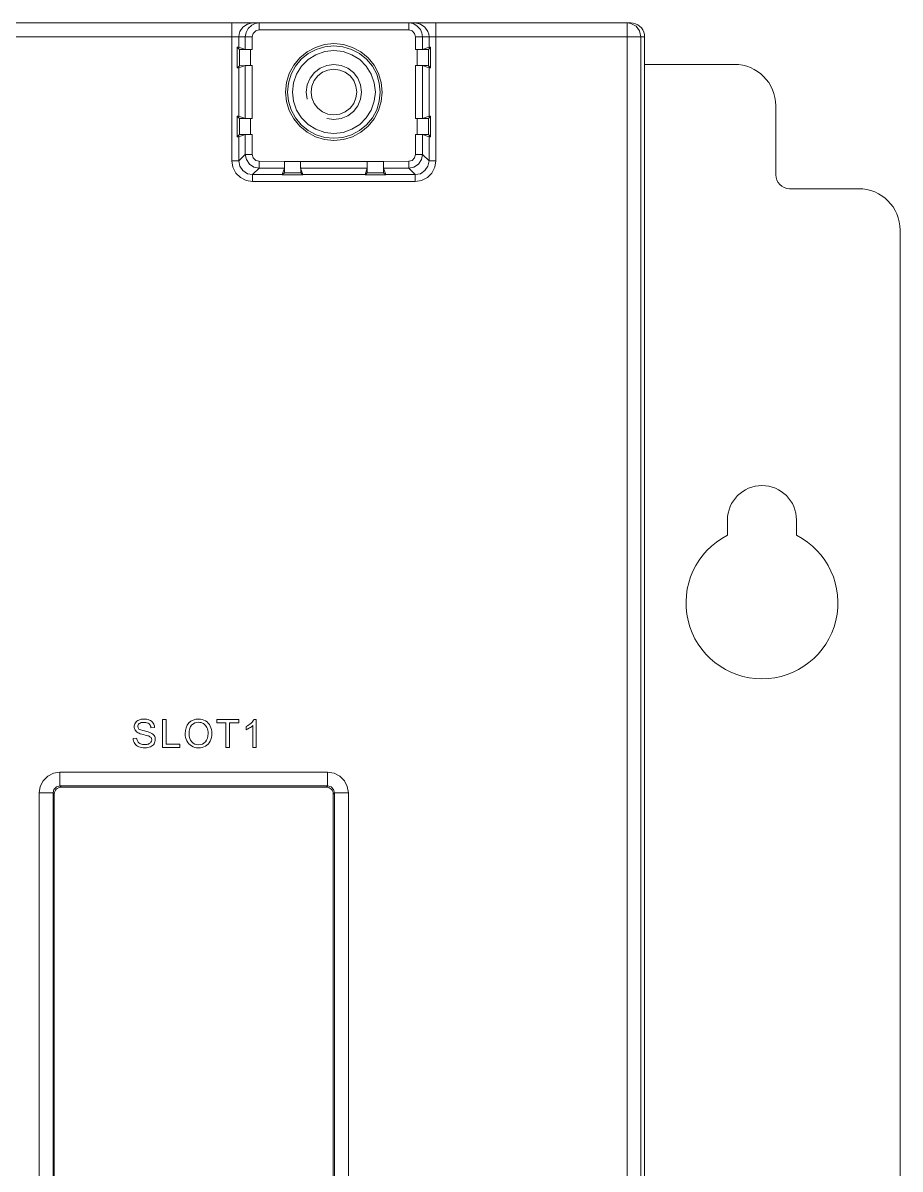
# Model space of a CAD drawing. Header units: millimetres. Extents: x 33157 to 59611, y -29750 to 1750.
# Drawn here: x 55094.7 to 55158.2, y 492.3 to 575.3 of the extents above; entities that cross this region are included whole.
import ezdxf

# ---------------------------------------------------------------- set-up
doc = ezdxf.new("R2010")
doc.units = ezdxf.units.MM
doc.layers.add('layer 1', color=7, linetype='Continuous', lineweight=18)
doc.layers.add('YOUCEGUDINGEDXF_CONTINUOUS_LINE', color=7, linetype='Continuous', lineweight=18)

msp = doc.modelspace()

# ---------------------------------------------------------------- linework, layer by layer
at = {"layer": 'layer 1', "lineweight": 9}
for p, q in [((55109.832, 575.291), (55109.832, 565.296)), ((55111.808, 575.291), (55111.808, 574.791)), ((55122.64, 575.291), (55122.64, 574.791)), ((55124.607, 575.291), (55124.607, 565.296)), ((55138.459, 575.291), (55138.459, 409.28)), ((55110.333, 574.291), (55110.333, 573.536)), ((55110.807, 574.291), (55110.807, 573.378)), ((55111.307, 574.291), (55111.307, 573.369)), ((55123.141, 574.291), (55123.141, 573.369)), ((55123.641, 574.291), (55123.641, 573.378)), ((55124.115, 574.291), (55124.115, 573.536)), ((55139.46, 574.291), (55139.46, 410.281)), ((55139.723, 574.291), (55139.723, 410.281)), ((55110.227, 573.536), (55110.227, 572.035)), ((55110.386, 573.378), (55110.386, 572.193)), ((55111.184, 573.369), (55111.184, 572.202)), ((55123.264, 573.369), (55123.264, 572.202)), ((55124.063, 573.378), (55124.063, 572.193)), ((55124.221, 573.536), (55124.221, 572.035)), ((55110.333, 572.044), (55110.333, 568.534)), ((55110.807, 572.202), (55110.807, 568.376)), ((55111.307, 572.202), (55111.307, 568.367)), ((55123.141, 572.202), (55123.141, 568.367)), ((55123.641, 572.202), (55123.641, 568.376)), ((55124.115, 572.044), (55124.115, 568.534)), ((55110.227, 568.534), (55110.227, 567.042)), ((55110.386, 568.376), (55110.386, 567.2)), ((55111.184, 568.367), (55111.184, 567.2)), ((55123.264, 568.367), (55123.264, 567.2)), ((55124.063, 568.376), (55124.063, 567.2)), ((55124.221, 568.534), (55124.221, 567.042)), ((55110.333, 567.042), (55110.333, 565.296)), ((55110.807, 567.2), (55110.807, 565.77)), ((55111.307, 567.2), (55111.307, 565.77)), ((55123.141, 567.2), (55123.141, 565.77)), ((55123.641, 567.2), (55123.641, 565.77)), ((55124.115, 567.042), (55124.115, 565.296)), ((55111.808, 565.269), (55111.808, 564.769)), ((55114.81, 565.261), (55114.81, 564.769)), ((55119.638, 565.261), (55119.638, 564.769)), ((55122.64, 565.269), (55122.64, 564.769)), ((55111.334, 564.304), (55111.334, 563.804)), ((55114.968, 564.295), (55114.968, 564.286)), ((55120.972, 564.295), (55120.972, 564.286)), ((55123.114, 564.304), (55123.114, 563.804)), ((55097.384, 521.031), (55097.384, 520.03)), ((55116.768, 521.031), (55116.768, 520.03)), ((55095.883, 519.53), (55095.883, 464.69)), ((55096.884, 519.53), (55096.884, 464.69)), ((55096.972, 519.442), (55096.972, 464.778)), ((55117.18, 519.442), (55117.18, 464.778)), ((55117.268, 519.53), (55117.268, 464.69)), ((55118.269, 519.53), (55118.269, 464.69))]:
    msp.add_line(p, q, dxfattribs=at)
for points in [[(54942.724, 575.291), (54942.724, 575.291), (55138.723, 575.291), (55138.723, 575.291)], [(55138.714, 575.256), (55138.714, 575.256), (55138.459, 575.291), (55138.459, 575.291)], [(55111.272, 575.133), (55111.272, 575.133), (55111.009, 574.888), (55111.009, 574.888)], [(55122.64, 574.791), (55122.64, 574.791), (55111.808, 574.791), (55111.808, 574.791)], [(55123.483, 574.817), (55123.483, 574.817), (55123.237, 575.089), (55123.237, 575.089)], [(55078.142, 574.291), (55078.142, 574.291), (55111.307, 574.291), (55111.307, 574.291)], [(55123.141, 574.291), (55123.141, 574.291), (55139.723, 574.291), (55139.723, 574.291)], [(55110.386, 573.378), (55110.386, 573.378), (55110.227, 573.536), (55110.227, 573.536)], [(55110.333, 573.536), (55110.333, 573.536), (55110.807, 573.378), (55110.807, 573.378)], [(55111.307, 573.369), (55111.307, 573.369), (55111.184, 573.369), (55111.184, 573.369)], [(55123.141, 573.369), (55123.141, 573.369), (55123.264, 573.369), (55123.264, 573.369)], [(55123.237, 573.369), (55123.237, 573.369), (55124.063, 573.378), (55124.063, 573.378)], [(55124.115, 573.536), (55124.115, 573.536), (55123.641, 573.378), (55123.641, 573.378)], [(55124.063, 573.378), (55124.063, 573.378), (55124.221, 573.536), (55124.221, 573.536)], [(55110.386, 572.193), (55110.386, 572.193), (55110.227, 572.035), (55110.227, 572.035)], [(55110.333, 572.044), (55110.333, 572.044), (55110.807, 572.202), (55110.807, 572.202)], [(55111.211, 572.202), (55111.211, 572.202), (55110.386, 572.193), (55110.386, 572.193)], [(55111.211, 572.202), (55111.211, 572.202), (55110.807, 572.202), (55110.807, 572.202)], [(55111.307, 572.202), (55111.307, 572.202), (55111.184, 572.202), (55111.184, 572.202)], [(55123.141, 572.202), (55123.141, 572.202), (55123.264, 572.202), (55123.264, 572.202)], [(55124.115, 572.044), (55124.115, 572.044), (55123.641, 572.202), (55123.641, 572.202)], [(55124.063, 572.193), (55124.063, 572.193), (55124.221, 572.035), (55124.221, 572.035)], [(55110.386, 568.376), (55110.386, 568.376), (55110.227, 568.534), (55110.227, 568.534)], [(55110.333, 568.534), (55110.333, 568.534), (55110.807, 568.376), (55110.807, 568.376)], [(55111.307, 568.367), (55111.307, 568.367), (55111.184, 568.367), (55111.184, 568.367)], [(55123.141, 568.367), (55123.141, 568.367), (55123.264, 568.367), (55123.264, 568.367)], [(55123.237, 568.367), (55123.237, 568.367), (55124.063, 568.376), (55124.063, 568.376)], [(55123.237, 568.367), (55123.237, 568.367), (55123.641, 568.376), (55123.641, 568.376)], [(55124.115, 568.534), (55124.115, 568.534), (55123.641, 568.376), (55123.641, 568.376)], [(55124.063, 568.376), (55124.063, 568.376), (55124.221, 568.534), (55124.221, 568.534)], [(55110.386, 567.2), (55110.386, 567.2), (55110.227, 567.042), (55110.227, 567.042)], [(55110.333, 567.042), (55110.333, 567.042), (55110.807, 567.2), (55110.807, 567.2)], [(55111.211, 567.2), (55111.211, 567.2), (55110.386, 567.2), (55110.386, 567.2)], [(55111.211, 567.2), (55111.211, 567.2), (55110.807, 567.2), (55110.807, 567.2)], [(55111.307, 567.2), (55111.307, 567.2), (55111.184, 567.2), (55111.184, 567.2)], [(55123.141, 567.2), (55123.141, 567.2), (55123.264, 567.2), (55123.264, 567.2)], [(55124.115, 567.042), (55124.115, 567.042), (55123.641, 567.2), (55123.641, 567.2)], [(55124.063, 567.2), (55124.063, 567.2), (55124.221, 567.042), (55124.221, 567.042)], [(55109.832, 565.296), (55109.832, 565.296), (55110.333, 565.296), (55110.333, 565.296)], [(55110.807, 565.77), (55110.807, 565.77), (55110.333, 565.296), (55110.333, 565.296)], [(55111.307, 565.77), (55111.307, 565.77), (55110.807, 565.77), (55110.807, 565.77)], [(55123.141, 565.77), (55123.141, 565.77), (55123.641, 565.77), (55123.641, 565.77)], [(55123.641, 565.77), (55123.641, 565.77), (55124.115, 565.296), (55124.115, 565.296)], [(55124.607, 565.296), (55124.607, 565.296), (55124.115, 565.296), (55124.115, 565.296)], [(55111.808, 564.769), (55111.808, 564.769), (55111.334, 564.304), (55111.334, 564.304)], [(55111.808, 565.269), (55111.808, 565.269), (55113.642, 565.261), (55113.642, 565.261)], [(55111.808, 564.769), (55111.808, 564.769), (55113.634, 564.769), (55113.634, 564.769)], [(55113.476, 564.304), (55113.476, 564.304), (55113.634, 564.769), (55113.634, 564.769)], [(55113.634, 564.444), (55113.634, 564.444), (55113.476, 564.286), (55113.476, 564.286)], [(55113.642, 565.261), (55113.642, 565.261), (55120.806, 565.261), (55120.806, 565.261)], [(55113.634, 564.444), (55113.634, 564.444), (55114.819, 564.444), (55114.819, 564.444)], [(55113.634, 564.444), (55113.634, 564.444), (55113.642, 565.261), (55113.642, 565.261)], [(55113.642, 565.261), (55113.642, 565.261), (55113.634, 564.769), (55113.634, 564.769)], [(55114.81, 564.769), (55114.81, 564.769), (55119.638, 564.769), (55119.638, 564.769)], [(55114.968, 564.304), (55114.968, 564.304), (55114.81, 564.769), (55114.81, 564.769)], [(55114.81, 565.261), (55114.81, 565.261), (55114.819, 564.444), (55114.819, 564.444)], [(55114.819, 564.444), (55114.819, 564.444), (55114.968, 564.295), (55114.968, 564.295)], [(55119.48, 564.304), (55119.48, 564.304), (55119.638, 564.769), (55119.638, 564.769)], [(55119.629, 564.444), (55119.629, 564.444), (55119.48, 564.286), (55119.48, 564.286)], [(55119.629, 564.444), (55119.629, 564.444), (55120.814, 564.444), (55120.814, 564.444)], [(55119.629, 564.444), (55119.629, 564.444), (55119.638, 565.261), (55119.638, 565.261)], [(55120.806, 565.261), (55120.806, 565.261), (55122.64, 565.269), (55122.64, 565.269)], [(55120.806, 565.261), (55120.806, 565.261), (55120.814, 564.444), (55120.814, 564.444)], [(55120.806, 565.261), (55120.806, 565.261), (55120.814, 564.769), (55120.814, 564.769)], [(55120.814, 564.769), (55120.814, 564.769), (55122.64, 564.769), (55122.64, 564.769)], [(55120.972, 564.304), (55120.972, 564.304), (55120.814, 564.769), (55120.814, 564.769)], [(55120.814, 564.444), (55120.814, 564.444), (55120.972, 564.295), (55120.972, 564.295)], [(55122.64, 564.769), (55122.64, 564.769), (55123.114, 564.304), (55123.114, 564.304)], [(55111.334, 563.804), (55111.334, 563.804), (55123.114, 563.804), (55123.114, 563.804)], [(55111.334, 564.304), (55111.334, 564.304), (55113.476, 564.304), (55113.476, 564.304)], [(55113.476, 564.286), (55113.476, 564.286), (55114.968, 564.286), (55114.968, 564.286)], [(55114.968, 564.304), (55114.968, 564.304), (55119.48, 564.304), (55119.48, 564.304)], [(55119.48, 564.286), (55119.48, 564.286), (55120.972, 564.286), (55120.972, 564.286)], [(55120.972, 564.304), (55120.972, 564.304), (55123.114, 564.304), (55123.114, 564.304)], [(55097.384, 521.031), (55097.384, 521.031), (55116.768, 521.031), (55116.768, 521.031)], [(55097.384, 520.03), (55097.384, 520.03), (55116.768, 520.03), (55116.768, 520.03)], [(55097.463, 519.943), (55097.463, 519.943), (55116.68, 519.943), (55116.68, 519.943)], [(55097.463, 519.943), (55097.463, 519.943), (55097.384, 520.03), (55097.384, 520.03)], [(55116.768, 520.03), (55116.768, 520.03), (55116.68, 519.943), (55116.68, 519.943)], [(55095.883, 519.53), (55095.883, 519.53), (55096.884, 519.53), (55096.884, 519.53)], [(55096.972, 519.442), (55096.972, 519.442), (55096.884, 519.53), (55096.884, 519.53)], [(55117.268, 519.53), (55117.268, 519.53), (55117.18, 519.442), (55117.18, 519.442)], [(55118.269, 519.53), (55118.269, 519.53), (55117.268, 519.53), (55117.268, 519.53)]]:
    msp.add_open_spline(points, degree=3, dxfattribs=at)
for points, knots in [([(55111.334, 575.291), (55111.334, 575.291), (55110.956, 575.212), (55110.956, 575.212), (55110.956, 575.212), (55110.631, 574.993), (55110.631, 574.993), (55110.631, 574.993), (55110.412, 574.668), (55110.412, 574.668)], [0, 0, 0, 0, 158299.888507, 158299.888507, 158299.888507, 316599.777013, 316599.777013, 316599.777013, 474899.66552, 474899.66552, 474899.66552, 474899.66552]), ([(55111.808, 575.291), (55111.808, 575.291), (55111.527, 575.247), (55111.527, 575.247), (55111.527, 575.247), (55111.272, 575.133), (55111.272, 575.133)], [0, 0, 0, 0, 171129.369864, 171129.369864, 171129.369864, 342258.739729, 342258.739729, 342258.739729, 342258.739729]), ([(55123.237, 575.089), (55123.237, 575.089), (55122.956, 575.239), (55122.956, 575.239), (55122.956, 575.239), (55122.64, 575.291), (55122.64, 575.291)], [0, 0, 0, 0, 171165.040672, 171165.040672, 171165.040672, 342330.081345, 342330.081345, 342330.081345, 342330.081345]), ([(55124.036, 574.668), (55124.036, 574.668), (55123.817, 574.993), (55123.817, 574.993), (55123.817, 574.993), (55123.492, 575.212), (55123.492, 575.212), (55123.492, 575.212), (55123.114, 575.291), (55123.114, 575.291)], [0, 0, 0, 0, 158337.138138, 158337.138138, 158337.138138, 316674.276276, 316674.276276, 316674.276276, 475011.414414, 475011.414414, 475011.414414, 475011.414414]), ([(55139.46, 574.291), (55139.46, 574.291), (55139.364, 574.712), (55139.364, 574.712), (55139.364, 574.712), (55139.1, 575.054), (55139.1, 575.054), (55139.1, 575.054), (55138.714, 575.256), (55138.714, 575.256)], [0, 0, 0, 0, 158382.277485, 158382.277485, 158382.277485, 316764.55497, 316764.55497, 316764.55497, 475146.832456, 475146.832456, 475146.832456, 475146.832456]), ([(55139.723, 574.291), (55139.723, 574.291), (55139.706, 574.458), (55139.706, 574.458), (55139.706, 574.458), (55139.662, 574.633), (55139.662, 574.633), (55139.662, 574.633), (55139.592, 574.791), (55139.592, 574.791), (55139.592, 574.791), (55139.486, 574.931), (55139.486, 574.931), (55139.486, 574.931), (55139.364, 575.054), (55139.364, 575.054), (55139.364, 575.054), (55139.223, 575.151), (55139.223, 575.151), (55139.223, 575.151), (55139.065, 575.23), (55139.065, 575.23), (55139.065, 575.23), (55138.898, 575.274), (55138.898, 575.274), (55138.898, 575.274), (55138.723, 575.291), (55138.723, 575.291)], [0, 0, 0, 0, 141080.276912, 141080.276912, 141080.276912, 282160.553823, 282160.553823, 282160.553823, 423240.830735, 423240.830735, 423240.830735, 564321.107646, 564321.107646, 564321.107646, 705401.384558, 705401.384558, 705401.384558, 846481.66147, 846481.66147, 846481.66147, 987561.938381, 987561.938381, 987561.938381, 1128642.215293, 1128642.215293, 1128642.215293, 1269722.492205, 1269722.492205, 1269722.492205, 1269722.492205]), ([(55110.333, 574.291), (55110.333, 574.291), (55110.359, 574.484), (55110.359, 574.484), (55110.359, 574.484), (55110.412, 574.668), (55110.412, 574.668)], [0, 0, 0, 0, 171127.10279, 171127.10279, 171127.10279, 342254.20558, 342254.20558, 342254.20558, 342254.20558]), ([(55111.009, 574.888), (55111.009, 574.888), (55110.86, 574.598), (55110.86, 574.598), (55110.86, 574.598), (55110.807, 574.291), (55110.807, 574.291)], [0, 0, 0, 0, 171128.204625, 171128.204625, 171128.204625, 342256.40925, 342256.40925, 342256.40925, 342256.40925]), ([(55111.808, 574.791), (55111.808, 574.791), (55111.562, 574.721), (55111.562, 574.721), (55111.562, 574.721), (55111.378, 574.537), (55111.378, 574.537), (55111.378, 574.537), (55111.307, 574.291), (55111.307, 574.291)], [0, 0, 0, 0, 158302.687539, 158302.687539, 158302.687539, 316605.375077, 316605.375077, 316605.375077, 474908.062616, 474908.062616, 474908.062616, 474908.062616]), ([(55123.141, 574.291), (55123.141, 574.291), (55123.071, 574.537), (55123.071, 574.537), (55123.071, 574.537), (55122.886, 574.721), (55122.886, 574.721), (55122.886, 574.721), (55122.64, 574.791), (55122.64, 574.791)], [0, 0, 0, 0, 158335.97902, 158335.97902, 158335.97902, 316671.95804, 316671.95804, 316671.95804, 475007.93706, 475007.93706, 475007.93706, 475007.93706]), ([(55123.641, 574.291), (55123.641, 574.291), (55123.597, 574.563), (55123.597, 574.563), (55123.597, 574.563), (55123.483, 574.817), (55123.483, 574.817)], [0, 0, 0, 0, 171168.150574, 171168.150574, 171168.150574, 342336.301148, 342336.301148, 342336.301148, 342336.301148]), ([(55124.115, 574.291), (55124.115, 574.291), (55124.089, 574.484), (55124.089, 574.484), (55124.089, 574.484), (55124.036, 574.668), (55124.036, 574.668)], [0, 0, 0, 0, 171169.911097, 171169.911097, 171169.911097, 342339.822194, 342339.822194, 342339.822194, 342339.822194]), ([(55120.727, 570.289), (55120.727, 570.289), (55120.656, 570.974), (55120.656, 570.974), (55120.656, 570.974), (55120.455, 571.623), (55120.455, 571.623), (55120.455, 571.623), (55120.13, 572.229), (55120.13, 572.229), (55120.13, 572.229), (55119.7, 572.764), (55119.7, 572.764), (55119.7, 572.764), (55119.164, 573.194), (55119.164, 573.194), (55119.164, 573.194), (55118.567, 573.519), (55118.567, 573.519), (55118.567, 573.519), (55117.909, 573.72), (55117.909, 573.72), (55117.909, 573.72), (55117.224, 573.791), (55117.224, 573.791), (55117.224, 573.791), (55116.539, 573.72), (55116.539, 573.72), (55116.539, 573.72), (55115.881, 573.519), (55115.881, 573.519), (55115.881, 573.519), (55115.275, 573.194), (55115.275, 573.194), (55115.275, 573.194), (55114.748, 572.764), (55114.748, 572.764), (55114.748, 572.764), (55114.31, 572.229), (55114.31, 572.229), (55114.31, 572.229), (55113.994, 571.623), (55113.994, 571.623), (55113.994, 571.623), (55113.792, 570.974), (55113.792, 570.974), (55113.792, 570.974), (55113.721, 570.289), (55113.721, 570.289), (55113.721, 570.289), (55113.792, 569.605), (55113.792, 569.605), (55113.792, 569.605), (55113.994, 568.946), (55113.994, 568.946), (55113.994, 568.946), (55114.31, 568.341), (55114.31, 568.341), (55114.31, 568.341), (55114.748, 567.814), (55114.748, 567.814), (55114.748, 567.814), (55115.275, 567.376), (55115.275, 567.376), (55115.275, 567.376), (55115.881, 567.051), (55115.881, 567.051), (55115.881, 567.051), (55116.539, 566.858), (55116.539, 566.858), (55116.539, 566.858), (55117.224, 566.788), (55117.224, 566.788), (55117.224, 566.788), (55117.909, 566.858), (55117.909, 566.858), (55117.909, 566.858), (55118.567, 567.051), (55118.567, 567.051), (55118.567, 567.051), (55119.164, 567.376), (55119.164, 567.376), (55119.164, 567.376), (55119.7, 567.814), (55119.7, 567.814), (55119.7, 567.814), (55120.13, 568.341), (55120.13, 568.341), (55120.13, 568.341), (55120.455, 568.946), (55120.455, 568.946), (55120.455, 568.946), (55120.656, 569.605), (55120.656, 569.605), (55120.656, 569.605), (55120.727, 570.289), (55120.727, 570.289)], [0, 0, 0, 0, 134791.958644, 134791.958644, 134791.958644, 269583.917287, 269583.917287, 269583.917287, 404375.875931, 404375.875931, 404375.875931, 539167.834575, 539167.834575, 539167.834575, 673959.793218, 673959.793218, 673959.793218, 808751.751862, 808751.751862, 808751.751862, 943543.710506, 943543.710506, 943543.710506, 1078335.669149, 1078335.669149, 1078335.669149, 1213127.627793, 1213127.627793, 1213127.627793, 1347919.586437, 1347919.586437, 1347919.586437, 1482711.545081, 1482711.545081, 1482711.545081, 1617503.503724, 1617503.503724, 1617503.503724, 1752295.462368, 1752295.462368, 1752295.462368, 1887087.421012, 1887087.421012, 1887087.421012, 2021879.379655, 2021879.379655, 2021879.379655, 2156671.338299, 2156671.338299, 2156671.338299, 2291463.296943, 2291463.296943, 2291463.296943, 2426255.255586, 2426255.255586, 2426255.255586, 2561047.21423, 2561047.21423, 2561047.21423, 2695839.172874, 2695839.172874, 2695839.172874, 2830631.131517, 2830631.131517, 2830631.131517, 2965423.090161, 2965423.090161, 2965423.090161, 3100215.048805, 3100215.048805, 3100215.048805, 3235007.007448, 3235007.007448, 3235007.007448, 3369798.966092, 3369798.966092, 3369798.966092, 3504590.924736, 3504590.924736, 3504590.924736, 3639382.883379, 3639382.883379, 3639382.883379, 3774174.842023, 3774174.842023, 3774174.842023, 3908966.800667, 3908966.800667, 3908966.800667, 4043758.759311, 4043758.759311, 4043758.759311, 4178550.717954, 4178550.717954, 4178550.717954, 4313342.676598, 4313342.676598, 4313342.676598, 4313342.676598]), ([(55120.577, 570.289), (55120.577, 570.289), (55120.507, 570.938), (55120.507, 570.938), (55120.507, 570.938), (55120.323, 571.57), (55120.323, 571.57), (55120.323, 571.57), (55120.007, 572.15), (55120.007, 572.15), (55120.007, 572.15), (55119.594, 572.658), (55119.594, 572.658), (55119.594, 572.658), (55119.085, 573.071), (55119.085, 573.071), (55119.085, 573.071), (55118.506, 573.378), (55118.506, 573.378), (55118.506, 573.378), (55117.874, 573.571), (55117.874, 573.571), (55117.874, 573.571), (55117.224, 573.641), (55117.224, 573.641), (55117.224, 573.641), (55116.574, 573.571), (55116.574, 573.571), (55116.574, 573.571), (55115.942, 573.378), (55115.942, 573.378), (55115.942, 573.378), (55115.363, 573.071), (55115.363, 573.071), (55115.363, 573.071), (55114.854, 572.658), (55114.854, 572.658), (55114.854, 572.658), (55114.441, 572.15), (55114.441, 572.15), (55114.441, 572.15), (55114.125, 571.57), (55114.125, 571.57), (55114.125, 571.57), (55113.941, 570.938), (55113.941, 570.938), (55113.941, 570.938), (55113.871, 570.289), (55113.871, 570.289), (55113.871, 570.289), (55113.941, 569.631), (55113.941, 569.631), (55113.941, 569.631), (55114.125, 569.008), (55114.125, 569.008), (55114.125, 569.008), (55114.441, 568.429), (55114.441, 568.429), (55114.441, 568.429), (55114.854, 567.92), (55114.854, 567.92), (55114.854, 567.92), (55115.363, 567.498), (55115.363, 567.498), (55115.363, 567.498), (55115.942, 567.191), (55115.942, 567.191), (55115.942, 567.191), (55116.574, 566.998), (55116.574, 566.998), (55116.574, 566.998), (55117.224, 566.937), (55117.224, 566.937), (55117.224, 566.937), (55117.874, 566.998), (55117.874, 566.998), (55117.874, 566.998), (55118.506, 567.191), (55118.506, 567.191), (55118.506, 567.191), (55119.085, 567.498), (55119.085, 567.498), (55119.085, 567.498), (55119.594, 567.92), (55119.594, 567.92), (55119.594, 567.92), (55120.007, 568.429), (55120.007, 568.429), (55120.007, 568.429), (55120.323, 569.008), (55120.323, 569.008), (55120.323, 569.008), (55120.507, 569.631), (55120.507, 569.631), (55120.507, 569.631), (55120.577, 570.289), (55120.577, 570.289)], [0, 0, 0, 0, 134792.509683, 134792.509683, 134792.509683, 269585.019366, 269585.019366, 269585.019366, 404377.529048, 404377.529048, 404377.529048, 539170.038731, 539170.038731, 539170.038731, 673962.548414, 673962.548414, 673962.548414, 808755.058097, 808755.058097, 808755.058097, 943547.56778, 943547.56778, 943547.56778, 1078340.077463, 1078340.077463, 1078340.077463, 1213132.587145, 1213132.587145, 1213132.587145, 1347925.096828, 1347925.096828, 1347925.096828, 1482717.606511, 1482717.606511, 1482717.606511, 1617510.116194, 1617510.116194, 1617510.116194, 1752302.625877, 1752302.625877, 1752302.625877, 1887095.13556, 1887095.13556, 1887095.13556, 2021887.645242, 2021887.645242, 2021887.645242, 2156680.154925, 2156680.154925, 2156680.154925, 2291472.664608, 2291472.664608, 2291472.664608, 2426265.174291, 2426265.174291, 2426265.174291, 2561057.683974, 2561057.683974, 2561057.683974, 2695850.193656, 2695850.193656, 2695850.193656, 2830642.703339, 2830642.703339, 2830642.703339, 2965435.213022, 2965435.213022, 2965435.213022, 3100227.722705, 3100227.722705, 3100227.722705, 3235020.232388, 3235020.232388, 3235020.232388, 3369812.742071, 3369812.742071, 3369812.742071, 3504605.251753, 3504605.251753, 3504605.251753, 3639397.761436, 3639397.761436, 3639397.761436, 3774190.271119, 3774190.271119, 3774190.271119, 3908982.780802, 3908982.780802, 3908982.780802, 4043775.290485, 4043775.290485, 4043775.290485, 4178567.800167, 4178567.800167, 4178567.800167, 4313360.30985, 4313360.30985, 4313360.30985, 4313360.30985]), ([(55110.333, 573.536), (55110.333, 573.536), (55110.324, 573.536), (55110.324, 573.536), (55110.324, 573.536), (55110.307, 573.536), (55110.307, 573.536), (55110.307, 573.536), (55110.271, 573.536), (55110.271, 573.536), (55110.271, 573.536), (55110.227, 573.536), (55110.227, 573.536)], [0, 0, 0, 0, 151744.653143, 151744.653143, 151744.653143, 303489.306287, 303489.306287, 303489.306287, 455233.95943, 455233.95943, 455233.95943, 606978.612574, 606978.612574, 606978.612574, 606978.612574]), ([(55110.386, 573.378), (55110.386, 573.378), (55110.403, 573.378), (55110.403, 573.378), (55110.403, 573.378), (55110.447, 573.378), (55110.447, 573.378), (55110.447, 573.378), (55110.517, 573.378), (55110.517, 573.378), (55110.517, 573.378), (55110.623, 573.369), (55110.623, 573.369), (55110.623, 573.369), (55110.737, 573.369), (55110.737, 573.369), (55110.737, 573.369), (55110.877, 573.369), (55110.877, 573.369), (55110.877, 573.369), (55111.026, 573.369), (55111.026, 573.369), (55111.026, 573.369), (55111.184, 573.369), (55111.184, 573.369)], [0, 0, 0, 0, 142053.474485, 142053.474485, 142053.474485, 284106.94897, 284106.94897, 284106.94897, 426160.423455, 426160.423455, 426160.423455, 568213.897941, 568213.897941, 568213.897941, 710267.372426, 710267.372426, 710267.372426, 852320.846911, 852320.846911, 852320.846911, 994374.321396, 994374.321396, 994374.321396, 1136427.795881, 1136427.795881, 1136427.795881, 1136427.795881]), ([(55110.807, 573.378), (55110.807, 573.378), (55110.824, 573.378), (55110.824, 573.378), (55110.824, 573.378), (55110.851, 573.378), (55110.851, 573.378), (55110.851, 573.378), (55110.895, 573.369), (55110.895, 573.369), (55110.895, 573.369), (55110.956, 573.369), (55110.956, 573.369), (55110.956, 573.369), (55111.035, 573.369), (55111.035, 573.369), (55111.035, 573.369), (55111.123, 573.369), (55111.123, 573.369), (55111.123, 573.369), (55111.211, 573.369), (55111.211, 573.369), (55111.211, 573.369), (55111.307, 573.369), (55111.307, 573.369)], [0, 0, 0, 0, 142054.465985, 142054.465985, 142054.465985, 284108.93197, 284108.93197, 284108.93197, 426163.397956, 426163.397956, 426163.397956, 568217.863941, 568217.863941, 568217.863941, 710272.329926, 710272.329926, 710272.329926, 852326.795911, 852326.795911, 852326.795911, 994381.261896, 994381.261896, 994381.261896, 1136435.727882, 1136435.727882, 1136435.727882, 1136435.727882]), ([(55120.226, 570.289), (55120.226, 570.289), (55120.147, 570.956), (55120.147, 570.956), (55120.147, 570.956), (55119.928, 571.588), (55119.928, 571.588), (55119.928, 571.588), (55119.568, 572.158), (55119.568, 572.158), (55119.568, 572.158), (55119.094, 572.632), (55119.094, 572.632), (55119.094, 572.632), (55118.523, 572.992), (55118.523, 572.992), (55118.523, 572.992), (55117.891, 573.211), (55117.891, 573.211), (55117.891, 573.211), (55117.224, 573.29), (55117.224, 573.29), (55117.224, 573.29), (55116.557, 573.211), (55116.557, 573.211), (55116.557, 573.211), (55115.925, 572.992), (55115.925, 572.992), (55115.925, 572.992), (55115.354, 572.632), (55115.354, 572.632), (55115.354, 572.632), (55114.88, 572.158), (55114.88, 572.158), (55114.88, 572.158), (55114.52, 571.588), (55114.52, 571.588), (55114.52, 571.588), (55114.301, 570.956), (55114.301, 570.956), (55114.301, 570.956), (55114.222, 570.289), (55114.222, 570.289), (55114.222, 570.289), (55114.301, 569.622), (55114.301, 569.622), (55114.301, 569.622), (55114.52, 568.981), (55114.52, 568.981), (55114.52, 568.981), (55114.88, 568.42), (55114.88, 568.42), (55114.88, 568.42), (55115.354, 567.946), (55115.354, 567.946), (55115.354, 567.946), (55115.925, 567.586), (55115.925, 567.586), (55115.925, 567.586), (55116.557, 567.358), (55116.557, 567.358), (55116.557, 567.358), (55117.224, 567.288), (55117.224, 567.288), (55117.224, 567.288), (55117.891, 567.358), (55117.891, 567.358), (55117.891, 567.358), (55118.523, 567.586), (55118.523, 567.586), (55118.523, 567.586), (55119.094, 567.946), (55119.094, 567.946), (55119.094, 567.946), (55119.568, 568.42), (55119.568, 568.42), (55119.568, 568.42), (55119.928, 568.981), (55119.928, 568.981), (55119.928, 568.981), (55120.147, 569.622), (55120.147, 569.622), (55120.147, 569.622), (55120.226, 570.289), (55120.226, 570.289)], [0, 0, 0, 0, 135139.97005, 135139.97005, 135139.97005, 270279.940101, 270279.940101, 270279.940101, 405419.910151, 405419.910151, 405419.910151, 540559.880202, 540559.880202, 540559.880202, 675699.850252, 675699.850252, 675699.850252, 810839.820303, 810839.820303, 810839.820303, 945979.790353, 945979.790353, 945979.790353, 1081119.760404, 1081119.760404, 1081119.760404, 1216259.730454, 1216259.730454, 1216259.730454, 1351399.700505, 1351399.700505, 1351399.700505, 1486539.670555, 1486539.670555, 1486539.670555, 1621679.640606, 1621679.640606, 1621679.640606, 1756819.610656, 1756819.610656, 1756819.610656, 1891959.580707, 1891959.580707, 1891959.580707, 2027099.550757, 2027099.550757, 2027099.550757, 2162239.520808, 2162239.520808, 2162239.520808, 2297379.490858, 2297379.490858, 2297379.490858, 2432519.460909, 2432519.460909, 2432519.460909, 2567659.430959, 2567659.430959, 2567659.430959, 2702799.401009, 2702799.401009, 2702799.401009, 2837939.37106, 2837939.37106, 2837939.37106, 2973079.34111, 2973079.34111, 2973079.34111, 3108219.311161, 3108219.311161, 3108219.311161, 3243359.281211, 3243359.281211, 3243359.281211, 3378499.251262, 3378499.251262, 3378499.251262, 3513639.221312, 3513639.221312, 3513639.221312, 3648779.191363, 3648779.191363, 3648779.191363, 3783919.161413, 3783919.161413, 3783919.161413, 3783919.161413]), ([(55124.221, 573.536), (55124.221, 573.536), (55124.177, 573.536), (55124.177, 573.536), (55124.177, 573.536), (55124.142, 573.536), (55124.142, 573.536), (55124.142, 573.536), (55124.124, 573.536), (55124.124, 573.536), (55124.124, 573.536), (55124.115, 573.536), (55124.115, 573.536)], [0, 0, 0, 0, 151782.947847, 151782.947847, 151782.947847, 303565.895695, 303565.895695, 303565.895695, 455348.843542, 455348.843542, 455348.843542, 607131.79139, 607131.79139, 607131.79139, 607131.79139]), ([(55110.227, 572.035), (55110.227, 572.035), (55110.271, 572.035), (55110.271, 572.035), (55110.271, 572.035), (55110.307, 572.044), (55110.307, 572.044), (55110.307, 572.044), (55110.324, 572.044), (55110.324, 572.044), (55110.324, 572.044), (55110.333, 572.044), (55110.333, 572.044)], [0, 0, 0, 0, 151746.613101, 151746.613101, 151746.613101, 303493.226202, 303493.226202, 303493.226202, 455239.839303, 455239.839303, 455239.839303, 606986.452404, 606986.452404, 606986.452404, 606986.452404]), ([(55116.706, 568.358), (55116.706, 568.358), (55117.224, 568.288), (55117.224, 568.288), (55117.224, 568.288), (55117.742, 568.358), (55117.742, 568.358), (55117.742, 568.358), (55118.225, 568.551), (55118.225, 568.551), (55118.225, 568.551), (55118.637, 568.876), (55118.637, 568.876), (55118.637, 568.876), (55118.953, 569.289), (55118.953, 569.289), (55118.953, 569.289), (55119.155, 569.771), (55119.155, 569.771), (55119.155, 569.771), (55119.225, 570.289), (55119.225, 570.289), (55119.225, 570.289), (55119.155, 570.807), (55119.155, 570.807), (55119.155, 570.807), (55118.953, 571.289), (55118.953, 571.289), (55118.953, 571.289), (55118.637, 571.702), (55118.637, 571.702), (55118.637, 571.702), (55118.225, 572.018), (55118.225, 572.018), (55118.225, 572.018), (55117.742, 572.22), (55117.742, 572.22), (55117.742, 572.22), (55117.224, 572.29), (55117.224, 572.29), (55117.224, 572.29), (55116.706, 572.22), (55116.706, 572.22), (55116.706, 572.22), (55116.223, 572.018), (55116.223, 572.018), (55116.223, 572.018), (55115.811, 571.702), (55115.811, 571.702), (55115.811, 571.702), (55115.495, 571.289), (55115.495, 571.289), (55115.495, 571.289), (55115.293, 570.807), (55115.293, 570.807), (55115.293, 570.807), (55115.222, 570.289), (55115.222, 570.289), (55115.222, 570.289), (55115.293, 569.771), (55115.293, 569.771)], [0, 0, 0, 0, 136255.891366, 136255.891366, 136255.891366, 272511.782732, 272511.782732, 272511.782732, 408767.674099, 408767.674099, 408767.674099, 545023.565465, 545023.565465, 545023.565465, 681279.456831, 681279.456831, 681279.456831, 817535.348197, 817535.348197, 817535.348197, 953791.239563, 953791.239563, 953791.239563, 1090047.13093, 1090047.13093, 1090047.13093, 1226303.022296, 1226303.022296, 1226303.022296, 1362558.913662, 1362558.913662, 1362558.913662, 1498814.805028, 1498814.805028, 1498814.805028, 1635070.696394, 1635070.696394, 1635070.696394, 1771326.587761, 1771326.587761, 1771326.587761, 1907582.479127, 1907582.479127, 1907582.479127, 2043838.370493, 2043838.370493, 2043838.370493, 2180094.261859, 2180094.261859, 2180094.261859, 2316350.153225, 2316350.153225, 2316350.153225, 2452606.044592, 2452606.044592, 2452606.044592, 2588861.935958, 2588861.935958, 2588861.935958, 2725117.827324, 2725117.827324, 2725117.827324, 2725117.827324]), ([(55118.874, 570.289), (55118.874, 570.289), (55118.822, 570.71), (55118.822, 570.71), (55118.822, 570.71), (55118.655, 571.114), (55118.655, 571.114), (55118.655, 571.114), (55118.392, 571.456), (55118.392, 571.456), (55118.392, 571.456), (55118.049, 571.719), (55118.049, 571.719), (55118.049, 571.719), (55117.654, 571.877), (55117.654, 571.877), (55117.654, 571.877), (55117.224, 571.939), (55117.224, 571.939), (55117.224, 571.939), (55116.794, 571.877), (55116.794, 571.877), (55116.794, 571.877), (55116.399, 571.719), (55116.399, 571.719), (55116.399, 571.719), (55116.056, 571.456), (55116.056, 571.456), (55116.056, 571.456), (55115.793, 571.114), (55115.793, 571.114), (55115.793, 571.114), (55115.626, 570.71), (55115.626, 570.71), (55115.626, 570.71), (55115.574, 570.289), (55115.574, 570.289), (55115.574, 570.289), (55115.626, 569.859), (55115.626, 569.859), (55115.626, 569.859), (55115.793, 569.464), (55115.793, 569.464), (55115.793, 569.464), (55116.056, 569.122), (55116.056, 569.122), (55116.056, 569.122), (55116.399, 568.859), (55116.399, 568.859), (55116.399, 568.859), (55116.794, 568.692), (55116.794, 568.692), (55116.794, 568.692), (55117.224, 568.639), (55117.224, 568.639), (55117.224, 568.639), (55117.654, 568.692), (55117.654, 568.692), (55117.654, 568.692), (55118.049, 568.859), (55118.049, 568.859), (55118.049, 568.859), (55118.392, 569.122), (55118.392, 569.122), (55118.392, 569.122), (55118.655, 569.464), (55118.655, 569.464), (55118.655, 569.464), (55118.822, 569.859), (55118.822, 569.859), (55118.822, 569.859), (55118.874, 570.289), (55118.874, 570.289)], [0, 0, 0, 0, 135606.495285, 135606.495285, 135606.495285, 271212.99057, 271212.99057, 271212.99057, 406819.485856, 406819.485856, 406819.485856, 542425.981141, 542425.981141, 542425.981141, 678032.476426, 678032.476426, 678032.476426, 813638.971711, 813638.971711, 813638.971711, 949245.466997, 949245.466997, 949245.466997, 1084851.962282, 1084851.962282, 1084851.962282, 1220458.457567, 1220458.457567, 1220458.457567, 1356064.952852, 1356064.952852, 1356064.952852, 1491671.448137, 1491671.448137, 1491671.448137, 1627277.943423, 1627277.943423, 1627277.943423, 1762884.438708, 1762884.438708, 1762884.438708, 1898490.933993, 1898490.933993, 1898490.933993, 2034097.429278, 2034097.429278, 2034097.429278, 2169703.924564, 2169703.924564, 2169703.924564, 2305310.419849, 2305310.419849, 2305310.419849, 2440916.915134, 2440916.915134, 2440916.915134, 2576523.410419, 2576523.410419, 2576523.410419, 2712129.905704, 2712129.905704, 2712129.905704, 2847736.40099, 2847736.40099, 2847736.40099, 2983342.896275, 2983342.896275, 2983342.896275, 3118949.39156, 3118949.39156, 3118949.39156, 3254555.886845, 3254555.886845, 3254555.886845, 3254555.886845]), ([(55123.641, 572.202), (55123.641, 572.202), (55123.624, 572.202), (55123.624, 572.202), (55123.624, 572.202), (55123.597, 572.202), (55123.597, 572.202), (55123.597, 572.202), (55123.553, 572.202), (55123.553, 572.202), (55123.553, 572.202), (55123.492, 572.202), (55123.492, 572.202), (55123.492, 572.202), (55123.413, 572.202), (55123.413, 572.202), (55123.413, 572.202), (55123.325, 572.202), (55123.325, 572.202), (55123.325, 572.202), (55123.237, 572.202), (55123.237, 572.202), (55123.237, 572.202), (55123.141, 572.202), (55123.141, 572.202)], [0, 0, 0, 0, 142088.52685, 142088.52685, 142088.52685, 284177.0537, 284177.0537, 284177.0537, 426265.58055, 426265.58055, 426265.58055, 568354.1074, 568354.1074, 568354.1074, 710442.63425, 710442.63425, 710442.63425, 852531.161101, 852531.161101, 852531.161101, 994619.687951, 994619.687951, 994619.687951, 1136708.214801, 1136708.214801, 1136708.214801, 1136708.214801]), ([(55124.063, 572.193), (55124.063, 572.193), (55124.045, 572.193), (55124.045, 572.193), (55124.045, 572.193), (55124.001, 572.202), (55124.001, 572.202), (55124.001, 572.202), (55123.931, 572.202), (55123.931, 572.202), (55123.931, 572.202), (55123.825, 572.202), (55123.825, 572.202), (55123.825, 572.202), (55123.711, 572.202), (55123.711, 572.202), (55123.711, 572.202), (55123.571, 572.202), (55123.571, 572.202), (55123.571, 572.202), (55123.422, 572.202), (55123.422, 572.202), (55123.422, 572.202), (55123.264, 572.202), (55123.264, 572.202)], [0, 0, 0, 0, 142089.356333, 142089.356333, 142089.356333, 284178.712667, 284178.712667, 284178.712667, 426268.069, 426268.069, 426268.069, 568357.425334, 568357.425334, 568357.425334, 710446.781667, 710446.781667, 710446.781667, 852536.138, 852536.138, 852536.138, 994625.494334, 994625.494334, 994625.494334, 1136714.850667, 1136714.850667, 1136714.850667, 1136714.850667]), ([(55124.115, 572.044), (55124.115, 572.044), (55124.124, 572.044), (55124.124, 572.044), (55124.124, 572.044), (55124.142, 572.044), (55124.142, 572.044), (55124.142, 572.044), (55124.177, 572.035), (55124.177, 572.035), (55124.177, 572.035), (55124.221, 572.035), (55124.221, 572.035)], [0, 0, 0, 0, 151784.99756, 151784.99756, 151784.99756, 303569.99512, 303569.99512, 303569.99512, 455354.992679, 455354.992679, 455354.992679, 607139.990239, 607139.990239, 607139.990239, 607139.990239]), ([(55110.333, 568.534), (55110.333, 568.534), (55110.324, 568.534), (55110.324, 568.534), (55110.324, 568.534), (55110.307, 568.534), (55110.307, 568.534), (55110.307, 568.534), (55110.271, 568.534), (55110.271, 568.534), (55110.271, 568.534), (55110.227, 568.534), (55110.227, 568.534)], [0, 0, 0, 0, 151751.472582, 151751.472582, 151751.472582, 303502.945165, 303502.945165, 303502.945165, 455254.417747, 455254.417747, 455254.417747, 607005.89033, 607005.89033, 607005.89033, 607005.89033]), ([(55110.386, 568.376), (55110.386, 568.376), (55110.403, 568.376), (55110.403, 568.376), (55110.403, 568.376), (55110.447, 568.376), (55110.447, 568.376), (55110.447, 568.376), (55110.517, 568.376), (55110.517, 568.376), (55110.517, 568.376), (55110.623, 568.376), (55110.623, 568.376), (55110.623, 568.376), (55110.737, 568.376), (55110.737, 568.376), (55110.737, 568.376), (55110.877, 568.376), (55110.877, 568.376), (55110.877, 568.376), (55111.026, 568.367), (55111.026, 568.367), (55111.026, 568.367), (55111.184, 568.367), (55111.184, 568.367)], [0, 0, 0, 0, 142059.854108, 142059.854108, 142059.854108, 284119.708216, 284119.708216, 284119.708216, 426179.562324, 426179.562324, 426179.562324, 568239.416433, 568239.416433, 568239.416433, 710299.270541, 710299.270541, 710299.270541, 852359.124649, 852359.124649, 852359.124649, 994418.978757, 994418.978757, 994418.978757, 1136478.832865, 1136478.832865, 1136478.832865, 1136478.832865]), ([(55110.807, 568.376), (55110.807, 568.376), (55110.824, 568.376), (55110.824, 568.376), (55110.824, 568.376), (55110.851, 568.376), (55110.851, 568.376), (55110.851, 568.376), (55110.895, 568.376), (55110.895, 568.376), (55110.895, 568.376), (55110.956, 568.376), (55110.956, 568.376), (55110.956, 568.376), (55111.035, 568.376), (55111.035, 568.376), (55111.035, 568.376), (55111.123, 568.376), (55111.123, 568.376), (55111.123, 568.376), (55111.211, 568.367), (55111.211, 568.367), (55111.211, 568.367), (55111.307, 568.367), (55111.307, 568.367)], [0, 0, 0, 0, 142060.844371, 142060.844371, 142060.844371, 284121.688741, 284121.688741, 284121.688741, 426182.533112, 426182.533112, 426182.533112, 568243.377482, 568243.377482, 568243.377482, 710304.221853, 710304.221853, 710304.221853, 852365.066224, 852365.066224, 852365.066224, 994425.910594, 994425.910594, 994425.910594, 1136486.754965, 1136486.754965, 1136486.754965, 1136486.754965]), ([(55124.221, 568.534), (55124.221, 568.534), (55124.177, 568.534), (55124.177, 568.534), (55124.177, 568.534), (55124.142, 568.534), (55124.142, 568.534), (55124.142, 568.534), (55124.124, 568.534), (55124.124, 568.534), (55124.124, 568.534), (55124.115, 568.534), (55124.115, 568.534)], [0, 0, 0, 0, 151789.767314, 151789.767314, 151789.767314, 303579.534627, 303579.534627, 303579.534627, 455369.301941, 455369.301941, 455369.301941, 607159.069254, 607159.069254, 607159.069254, 607159.069254]), ([(55110.227, 567.042), (55110.227, 567.042), (55110.271, 567.042), (55110.271, 567.042), (55110.271, 567.042), (55110.307, 567.042), (55110.307, 567.042), (55110.307, 567.042), (55110.324, 567.042), (55110.324, 567.042), (55110.324, 567.042), (55110.333, 567.042), (55110.333, 567.042)], [0, 0, 0, 0, 151753.42755, 151753.42755, 151753.42755, 303506.8551, 303506.8551, 303506.8551, 455260.282649, 455260.282649, 455260.282649, 607013.710199, 607013.710199, 607013.710199, 607013.710199]), ([(55123.641, 567.2), (55123.641, 567.2), (55123.624, 567.2), (55123.624, 567.2), (55123.624, 567.2), (55123.597, 567.2), (55123.597, 567.2), (55123.597, 567.2), (55123.553, 567.2), (55123.553, 567.2), (55123.553, 567.2), (55123.492, 567.2), (55123.492, 567.2), (55123.492, 567.2), (55123.413, 567.2), (55123.413, 567.2), (55123.413, 567.2), (55123.325, 567.2), (55123.325, 567.2), (55123.325, 567.2), (55123.237, 567.2), (55123.237, 567.2), (55123.237, 567.2), (55123.141, 567.2), (55123.141, 567.2)], [0, 0, 0, 0, 142094.91133, 142094.91133, 142094.91133, 284189.822661, 284189.822661, 284189.822661, 426284.733991, 426284.733991, 426284.733991, 568379.645321, 568379.645321, 568379.645321, 710474.556652, 710474.556652, 710474.556652, 852569.467982, 852569.467982, 852569.467982, 994664.379312, 994664.379312, 994664.379312, 1136759.290643, 1136759.290643, 1136759.290643, 1136759.290643]), ([(55124.063, 567.2), (55124.063, 567.2), (55124.045, 567.2), (55124.045, 567.2), (55124.045, 567.2), (55124.001, 567.2), (55124.001, 567.2), (55124.001, 567.2), (55123.931, 567.2), (55123.931, 567.2), (55123.931, 567.2), (55123.825, 567.2), (55123.825, 567.2), (55123.825, 567.2), (55123.711, 567.2), (55123.711, 567.2), (55123.711, 567.2), (55123.571, 567.2), (55123.571, 567.2), (55123.571, 567.2), (55123.422, 567.2), (55123.422, 567.2), (55123.422, 567.2), (55123.264, 567.2), (55123.264, 567.2)], [0, 0, 0, 0, 142095.738639, 142095.738639, 142095.738639, 284191.477277, 284191.477277, 284191.477277, 426287.215916, 426287.215916, 426287.215916, 568382.954555, 568382.954555, 568382.954555, 710478.693193, 710478.693193, 710478.693193, 852574.431832, 852574.431832, 852574.431832, 994670.170471, 994670.170471, 994670.170471, 1136765.909109, 1136765.909109, 1136765.909109, 1136765.909109]), ([(55124.115, 567.042), (55124.115, 567.042), (55124.124, 567.042), (55124.124, 567.042), (55124.124, 567.042), (55124.142, 567.042), (55124.142, 567.042), (55124.142, 567.042), (55124.177, 567.042), (55124.177, 567.042), (55124.177, 567.042), (55124.221, 567.042), (55124.221, 567.042)], [0, 0, 0, 0, 151791.815029, 151791.815029, 151791.815029, 303583.630058, 303583.630058, 303583.630058, 455375.445087, 455375.445087, 455375.445087, 607167.260117, 607167.260117, 607167.260117, 607167.260117]), ([(55109.832, 565.296), (55109.832, 565.296), (55109.911, 564.839), (55109.911, 564.839), (55109.911, 564.839), (55110.122, 564.418), (55110.122, 564.418), (55110.122, 564.418), (55110.456, 564.085), (55110.456, 564.085), (55110.456, 564.085), (55110.877, 563.874), (55110.877, 563.874), (55110.877, 563.874), (55111.334, 563.804), (55111.334, 563.804)], [0, 0, 0, 0, 147934.55103, 147934.55103, 147934.55103, 295869.102061, 295869.102061, 295869.102061, 443803.653091, 443803.653091, 443803.653091, 591738.204121, 591738.204121, 591738.204121, 739672.755151, 739672.755151, 739672.755151, 739672.755151]), ([(55110.333, 565.296), (55110.333, 565.296), (55110.412, 564.918), (55110.412, 564.918), (55110.412, 564.918), (55110.631, 564.594), (55110.631, 564.594), (55110.631, 564.594), (55110.956, 564.374), (55110.956, 564.374), (55110.956, 564.374), (55111.334, 564.304), (55111.334, 564.304)], [0, 0, 0, 0, 151756.719092, 151756.719092, 151756.719092, 303513.438183, 303513.438183, 303513.438183, 455270.157275, 455270.157275, 455270.157275, 607026.876367, 607026.876367, 607026.876367, 607026.876367]), ([(55110.807, 565.77), (55110.807, 565.77), (55110.886, 565.392), (55110.886, 565.392), (55110.886, 565.392), (55111.105, 565.067), (55111.105, 565.067), (55111.105, 565.067), (55111.421, 564.848), (55111.421, 564.848), (55111.421, 564.848), (55111.808, 564.769), (55111.808, 564.769)], [0, 0, 0, 0, 151757.38064, 151757.38064, 151757.38064, 303514.76128, 303514.76128, 303514.76128, 455272.141919, 455272.141919, 455272.141919, 607029.522559, 607029.522559, 607029.522559, 607029.522559]), ([(55111.307, 565.77), (55111.307, 565.77), (55111.378, 565.524), (55111.378, 565.524), (55111.378, 565.524), (55111.562, 565.34), (55111.562, 565.34), (55111.562, 565.34), (55111.808, 565.269), (55111.808, 565.269)], [0, 0, 0, 0, 158314.073726, 158314.073726, 158314.073726, 316628.147452, 316628.147452, 316628.147452, 474942.221179, 474942.221179, 474942.221179, 474942.221179]), ([(55122.64, 564.769), (55122.64, 564.769), (55123.018, 564.848), (55123.018, 564.848), (55123.018, 564.848), (55123.343, 565.067), (55123.343, 565.067), (55123.343, 565.067), (55123.562, 565.392), (55123.562, 565.392), (55123.562, 565.392), (55123.641, 565.77), (55123.641, 565.77)], [0, 0, 0, 0, 151791.244079, 151791.244079, 151791.244079, 303582.488158, 303582.488158, 303582.488158, 455373.732237, 455373.732237, 455373.732237, 607164.976315, 607164.976315, 607164.976315, 607164.976315]), ([(55122.64, 565.269), (55122.64, 565.269), (55122.886, 565.34), (55122.886, 565.34), (55122.886, 565.34), (55123.071, 565.524), (55123.071, 565.524), (55123.071, 565.524), (55123.141, 565.77), (55123.141, 565.77)], [0, 0, 0, 0, 158347.365259, 158347.365259, 158347.365259, 316694.730519, 316694.730519, 316694.730519, 475042.095778, 475042.095778, 475042.095778, 475042.095778]), ([(55123.114, 563.804), (55123.114, 563.804), (55123.571, 563.874), (55123.571, 563.874), (55123.571, 563.874), (55123.992, 564.085), (55123.992, 564.085), (55123.992, 564.085), (55124.326, 564.418), (55124.326, 564.418), (55124.326, 564.418), (55124.537, 564.839), (55124.537, 564.839), (55124.537, 564.839), (55124.607, 565.296), (55124.607, 565.296)], [0, 0, 0, 0, 147972.127599, 147972.127599, 147972.127599, 295944.255199, 295944.255199, 295944.255199, 443916.382798, 443916.382798, 443916.382798, 591888.510397, 591888.510397, 591888.510397, 739860.637997, 739860.637997, 739860.637997, 739860.637997]), ([(55123.114, 564.304), (55123.114, 564.304), (55123.492, 564.374), (55123.492, 564.374), (55123.492, 564.374), (55123.817, 564.594), (55123.817, 564.594), (55123.817, 564.594), (55124.036, 564.918), (55124.036, 564.918), (55124.036, 564.918), (55124.115, 565.296), (55124.115, 565.296)], [0, 0, 0, 0, 151793.201856, 151793.201856, 151793.201856, 303586.403712, 303586.403712, 303586.403712, 455379.605568, 455379.605568, 455379.605568, 607172.807425, 607172.807425, 607172.807425, 607172.807425]), ([(55097.384, 521.031), (55097.384, 521.031), (55096.919, 520.952), (55096.919, 520.952), (55096.919, 520.952), (55096.498, 520.741), (55096.498, 520.741), (55096.498, 520.741), (55096.173, 520.408), (55096.173, 520.408), (55096.173, 520.408), (55095.954, 519.986), (55095.954, 519.986), (55095.954, 519.986), (55095.883, 519.53), (55095.883, 519.53)], [0, 0, 0, 0, 147951.428595, 147951.428595, 147951.428595, 295902.857189, 295902.857189, 295902.857189, 443854.285784, 443854.285784, 443854.285784, 591805.714378, 591805.714378, 591805.714378, 739757.142973, 739757.142973, 739757.142973, 739757.142973]), ([(55118.269, 519.53), (55118.269, 519.53), (55118.19, 519.986), (55118.19, 519.986), (55118.19, 519.986), (55117.979, 520.408), (55117.979, 520.408), (55117.979, 520.408), (55117.645, 520.741), (55117.645, 520.741), (55117.645, 520.741), (55117.233, 520.952), (55117.233, 520.952), (55117.233, 520.952), (55116.768, 521.031), (55116.768, 521.031)], [0, 0, 0, 0, 148009.539329, 148009.539329, 148009.539329, 296019.078658, 296019.078658, 296019.078658, 444028.617987, 444028.617987, 444028.617987, 592038.157316, 592038.157316, 592038.157316, 740047.696645, 740047.696645, 740047.696645, 740047.696645]), ([(55097.384, 520.03), (55097.384, 520.03), (55097.13, 519.96), (55097.13, 519.96), (55097.13, 519.96), (55096.946, 519.776), (55096.946, 519.776), (55096.946, 519.776), (55096.884, 519.53), (55096.884, 519.53)], [0, 0, 0, 0, 158329.859487, 158329.859487, 158329.859487, 316659.718975, 316659.718975, 316659.718975, 474989.578462, 474989.578462, 474989.578462, 474989.578462]), ([(55097.463, 519.943), (55097.463, 519.943), (55097.367, 519.934), (55097.367, 519.934), (55097.367, 519.934), (55097.279, 519.907), (55097.279, 519.907), (55097.279, 519.907), (55097.191, 519.855), (55097.191, 519.855), (55097.191, 519.855), (55097.112, 519.793), (55097.112, 519.793), (55097.112, 519.793), (55097.051, 519.723), (55097.051, 519.723), (55097.051, 519.723), (55097.007, 519.635), (55097.007, 519.635), (55097.007, 519.635), (55096.981, 519.539), (55096.981, 519.539), (55096.981, 519.539), (55096.972, 519.442), (55096.972, 519.442)], [0, 0, 0, 0, 142086.991477, 142086.991477, 142086.991477, 284173.982955, 284173.982955, 284173.982955, 426260.974432, 426260.974432, 426260.974432, 568347.96591, 568347.96591, 568347.96591, 710434.957387, 710434.957387, 710434.957387, 852521.948864, 852521.948864, 852521.948864, 994608.940342, 994608.940342, 994608.940342, 1136695.931819, 1136695.931819, 1136695.931819, 1136695.931819]), ([(55117.18, 519.442), (55117.18, 519.442), (55117.171, 519.539), (55117.171, 519.539), (55117.171, 519.539), (55117.145, 519.635), (55117.145, 519.635), (55117.145, 519.635), (55117.092, 519.723), (55117.092, 519.723), (55117.092, 519.723), (55117.031, 519.793), (55117.031, 519.793), (55117.031, 519.793), (55116.961, 519.855), (55116.961, 519.855), (55116.961, 519.855), (55116.873, 519.907), (55116.873, 519.907), (55116.873, 519.907), (55116.776, 519.934), (55116.776, 519.934), (55116.776, 519.934), (55116.68, 519.943), (55116.68, 519.943)], [0, 0, 0, 0, 142138.616858, 142138.616858, 142138.616858, 284277.233716, 284277.233716, 284277.233716, 426415.850574, 426415.850574, 426415.850574, 568554.467432, 568554.467432, 568554.467432, 710693.08429, 710693.08429, 710693.08429, 852831.701148, 852831.701148, 852831.701148, 994970.318007, 994970.318007, 994970.318007, 1137108.934865, 1137108.934865, 1137108.934865, 1137108.934865]), ([(55117.268, 519.53), (55117.268, 519.53), (55117.198, 519.776), (55117.198, 519.776), (55117.198, 519.776), (55117.013, 519.96), (55117.013, 519.96), (55117.013, 519.96), (55116.768, 520.03), (55116.768, 520.03)], [0, 0, 0, 0, 158387.852632, 158387.852632, 158387.852632, 316775.705264, 316775.705264, 316775.705264, 475163.557896, 475163.557896, 475163.557896, 475163.557896])]:
    msp.add_open_spline(points, degree=3, knots=knots, dxfattribs=at)
at = {"layer": 'layer 1'}
for points, knots in [([(55102.685, 523.471), (55102.685, 523.471), (55102.936, 523.493), (55102.936, 523.493), (55102.948, 523.392), (55102.975, 523.308), (55103.019, 523.243), (55103.063, 523.178), (55103.131, 523.125), (55103.222, 523.085), (55103.314, 523.045), (55103.418, 523.025), (55103.532, 523.025), (55103.634, 523.025), (55103.724, 523.04), (55103.802, 523.07), (55103.88, 523.101), (55103.938, 523.143), (55103.976, 523.196), (55104.014, 523.249), (55104.034, 523.307), (55104.034, 523.369), (55104.034, 523.432), (55104.015, 523.487), (55103.979, 523.535), (55103.942, 523.582), (55103.881, 523.621), (55103.797, 523.654), (55103.743, 523.674), (55103.623, 523.707), (55103.437, 523.752), (55103.251, 523.797), (55103.121, 523.838), (55103.047, 523.878), (55102.951, 523.929), (55102.879, 523.992), (55102.832, 524.067), (55102.784, 524.141), (55102.761, 524.226), (55102.761, 524.318), (55102.761, 524.421), (55102.79, 524.516), (55102.848, 524.605), (55102.906, 524.694), (55102.99, 524.761), (55103.102, 524.807), (55103.213, 524.853), (55103.336, 524.876), (55103.472, 524.876), (55103.622, 524.876), (55103.754, 524.852), (55103.868, 524.804), (55103.983, 524.756), (55104.07, 524.685), (55104.132, 524.591), (55104.194, 524.497), (55104.227, 524.391), (55104.231, 524.272), (55104.231, 524.272), (55103.975, 524.252), (55103.975, 524.252), (55103.961, 524.38), (55103.914, 524.476), (55103.835, 524.541), (55103.755, 524.607), (55103.638, 524.639), (55103.483, 524.639), (55103.321, 524.639), (55103.203, 524.609), (55103.129, 524.55), (55103.055, 524.491), (55103.018, 524.419), (55103.018, 524.336), (55103.018, 524.263), (55103.044, 524.203), (55103.096, 524.156), (55103.148, 524.11), (55103.282, 524.061), (55103.499, 524.013), (55103.717, 523.963), (55103.866, 523.92), (55103.947, 523.884), (55104.064, 523.83), (55104.151, 523.761), (55104.207, 523.678), (55104.263, 523.595), (55104.291, 523.5), (55104.291, 523.392), (55104.291, 523.284), (55104.26, 523.183), (55104.198, 523.088), (55104.137, 522.993), (55104.049, 522.919), (55103.934, 522.867), (55103.818, 522.814), (55103.689, 522.788), (55103.545, 522.788), (55103.362, 522.788), (55103.209, 522.814), (55103.086, 522.868), (55102.962, 522.921), (55102.866, 523.001), (55102.796, 523.108), (55102.725, 523.215), (55102.689, 523.336), (55102.685, 523.471)], [0, 0, 0, 0, 134622.01055, 134622.01055, 134622.01055, 269244.021101, 269244.021101, 269244.021101, 403866.031651, 403866.031651, 403866.031651, 538488.042202, 538488.042202, 538488.042202, 673110.052752, 673110.052752, 673110.052752, 807732.063303, 807732.063303, 807732.063303, 942354.073853, 942354.073853, 942354.073853, 1076976.084404, 1076976.084404, 1076976.084404, 1211598.094954, 1211598.094954, 1211598.094954, 1346220.105505, 1346220.105505, 1346220.105505, 1480842.116055, 1480842.116055, 1480842.116055, 1615464.126606, 1615464.126606, 1615464.126606, 1750086.137156, 1750086.137156, 1750086.137156, 1884708.147707, 1884708.147707, 1884708.147707, 2019330.158257, 2019330.158257, 2019330.158257, 2153952.168808, 2153952.168808, 2153952.168808, 2288574.179358, 2288574.179358, 2288574.179358, 2423196.189909, 2423196.189909, 2423196.189909, 2557818.200459, 2557818.200459, 2557818.200459, 2692440.21101, 2692440.21101, 2692440.21101, 2827062.22156, 2827062.22156, 2827062.22156, 2961684.232111, 2961684.232111, 2961684.232111, 3096306.242661, 3096306.242661, 3096306.242661, 3230928.253212, 3230928.253212, 3230928.253212, 3365550.263762, 3365550.263762, 3365550.263762, 3500172.274313, 3500172.274313, 3500172.274313, 3634794.284863, 3634794.284863, 3634794.284863, 3769416.295414, 3769416.295414, 3769416.295414, 3904038.305964, 3904038.305964, 3904038.305964, 4038660.316515, 4038660.316515, 4038660.316515, 4173282.327065, 4173282.327065, 4173282.327065, 4307904.337616, 4307904.337616, 4307904.337616, 4442526.348166, 4442526.348166, 4442526.348166, 4577148.358717, 4577148.358717, 4577148.358717, 4711770.369267, 4711770.369267, 4711770.369267, 4711770.369267]), ([(55104.8, 522.822), (55104.8, 522.822), (55104.8, 524.842), (55104.8, 524.842), (55104.8, 524.842), (55105.068, 524.842), (55105.068, 524.842), (55105.068, 524.842), (55105.068, 523.059), (55105.068, 523.059), (55105.068, 523.059), (55106.062, 523.059), (55106.062, 523.059), (55106.062, 523.059), (55106.062, 522.822), (55106.062, 522.822), (55106.062, 522.822), (55104.8, 522.822), (55104.8, 522.822)], [0, 0, 0, 0, 145331.152319, 145331.152319, 145331.152319, 290662.304637, 290662.304637, 290662.304637, 435993.456956, 435993.456956, 435993.456956, 581324.609275, 581324.609275, 581324.609275, 726655.761594, 726655.761594, 726655.761594, 871986.913912, 871986.913912, 871986.913912, 871986.913912]), ([(55106.456, 523.805), (55106.456, 524.14), (55106.546, 524.402), (55106.726, 524.592), (55106.907, 524.782), (55107.139, 524.876), (55107.424, 524.876), (55107.611, 524.876), (55107.779, 524.831), (55107.929, 524.743), (55108.078, 524.654), (55108.193, 524.529), (55108.271, 524.37), (55108.35, 524.211), (55108.389, 524.03), (55108.389, 523.829), (55108.389, 523.624), (55108.348, 523.441), (55108.265, 523.279), (55108.182, 523.117), (55108.065, 522.995), (55107.914, 522.912), (55107.762, 522.829), (55107.598, 522.788), (55107.423, 522.788), (55107.232, 522.788), (55107.062, 522.834), (55106.912, 522.926), (55106.763, 523.017), (55106.649, 523.142), (55106.572, 523.301), (55106.495, 523.46), (55106.456, 523.628), (55106.456, 523.805)], [0, 0, 0, 0, 139485.08181, 139485.08181, 139485.08181, 278970.16362, 278970.16362, 278970.16362, 418455.24543, 418455.24543, 418455.24543, 557940.327239, 557940.327239, 557940.327239, 697425.409049, 697425.409049, 697425.409049, 836910.490859, 836910.490859, 836910.490859, 976395.572669, 976395.572669, 976395.572669, 1115880.654479, 1115880.654479, 1115880.654479, 1255365.736289, 1255365.736289, 1255365.736289, 1394850.818098, 1394850.818098, 1394850.818098, 1534335.899908, 1534335.899908, 1534335.899908, 1534335.899908]), ([(55106.733, 523.8), (55106.733, 523.557), (55106.798, 523.366), (55106.929, 523.226), (55107.059, 523.086), (55107.224, 523.016), (55107.421, 523.016), (55107.623, 523.016), (55107.788, 523.087), (55107.918, 523.228), (55108.048, 523.369), (55108.113, 523.569), (55108.113, 523.829), (55108.113, 523.993), (55108.085, 524.137), (55108.029, 524.259), (55107.974, 524.381), (55107.893, 524.476), (55107.786, 524.544), (55107.678, 524.611), (55107.559, 524.645), (55107.425, 524.645), (55107.236, 524.645), (55107.074, 524.58), (55106.937, 524.45), (55106.801, 524.32), (55106.733, 524.104), (55106.733, 523.8)], [0, 0, 0, 0, 141058.467845, 141058.467845, 141058.467845, 282116.93569, 282116.93569, 282116.93569, 423175.403534, 423175.403534, 423175.403534, 564233.871379, 564233.871379, 564233.871379, 705292.339224, 705292.339224, 705292.339224, 846350.807069, 846350.807069, 846350.807069, 987409.274914, 987409.274914, 987409.274914, 1128467.742758, 1128467.742758, 1128467.742758, 1269526.210603, 1269526.210603, 1269526.210603, 1269526.210603]), ([(55109.403, 522.822), (55109.403, 522.822), (55109.403, 524.605), (55109.403, 524.605), (55109.403, 524.605), (55108.737, 524.605), (55108.737, 524.605), (55108.737, 524.605), (55108.737, 524.842), (55108.737, 524.842), (55108.737, 524.842), (55110.338, 524.842), (55110.338, 524.842), (55110.338, 524.842), (55110.338, 524.605), (55110.338, 524.605), (55110.338, 524.605), (55109.672, 524.605), (55109.672, 524.605), (55109.672, 524.605), (55109.672, 522.822), (55109.672, 522.822), (55109.672, 522.822), (55109.403, 522.822), (55109.403, 522.822)], [0, 0, 0, 0, 142109.40745, 142109.40745, 142109.40745, 284218.814899, 284218.814899, 284218.814899, 426328.222349, 426328.222349, 426328.222349, 568437.629798, 568437.629798, 568437.629798, 710547.037248, 710547.037248, 710547.037248, 852656.444698, 852656.444698, 852656.444698, 994765.852147, 994765.852147, 994765.852147, 1136875.259597, 1136875.259597, 1136875.259597, 1136875.259597]), ([(55111.603, 522.822), (55111.603, 522.822), (55111.355, 522.822), (55111.355, 522.822), (55111.355, 522.822), (55111.355, 524.403), (55111.355, 524.403), (55111.295, 524.346), (55111.216, 524.289), (55111.12, 524.232), (55111.023, 524.175), (55110.935, 524.132), (55110.858, 524.104), (55110.858, 524.104), (55110.858, 524.344), (55110.858, 524.344), (55110.997, 524.409), (55111.118, 524.488), (55111.222, 524.581), (55111.326, 524.673), (55111.4, 524.763), (55111.443, 524.851), (55111.443, 524.851), (55111.603, 524.851), (55111.603, 524.851), (55111.603, 524.851), (55111.603, 522.822), (55111.603, 522.822)], [0, 0, 0, 0, 141067.295603, 141067.295603, 141067.295603, 282134.591206, 282134.591206, 282134.591206, 423201.886808, 423201.886808, 423201.886808, 564269.182411, 564269.182411, 564269.182411, 705336.478014, 705336.478014, 705336.478014, 846403.773617, 846403.773617, 846403.773617, 987471.06922, 987471.06922, 987471.06922, 1128538.364822, 1128538.364822, 1128538.364822, 1269605.660425, 1269605.660425, 1269605.660425, 1269605.660425])]:
    msp.add_open_spline(points, degree=3, knots=knots, dxfattribs=at)
at = {"layer": 'YOUCEGUDINGEDXF_CONTINUOUS_LINE', "color": 7, "linetype": 'Continuous'}
for p, q in [((55146.222, 572.288), (55139.722, 572.288)), ((55149.222, 569.288), (55149.222, 564.288)), ((55155.222, 563.288), (55150.222, 563.288)), ((55158.222, 424.288), (55158.222, 560.288)), ((55145.722, 538.187), (55145.722, 539.288)), ((55150.722, 539.288), (55150.722, 538.187))]:
    msp.add_line(p, q, dxfattribs=at)
for centre, radius, start, end in [((55146.222, 569.288), 3, 0, 90), ((55150.222, 564.288), 1, 180, 270), ((55155.222, 560.288), 3, 0, 90), ((55148.222, 539.288), 2.5, 0, 180), ((55148.222, 533.288), 5.5, 117.03569, 62.96431)]:
    msp.add_arc(centre, radius, start, end, dxfattribs=at)

doc.saveas('drawing.dxf')
